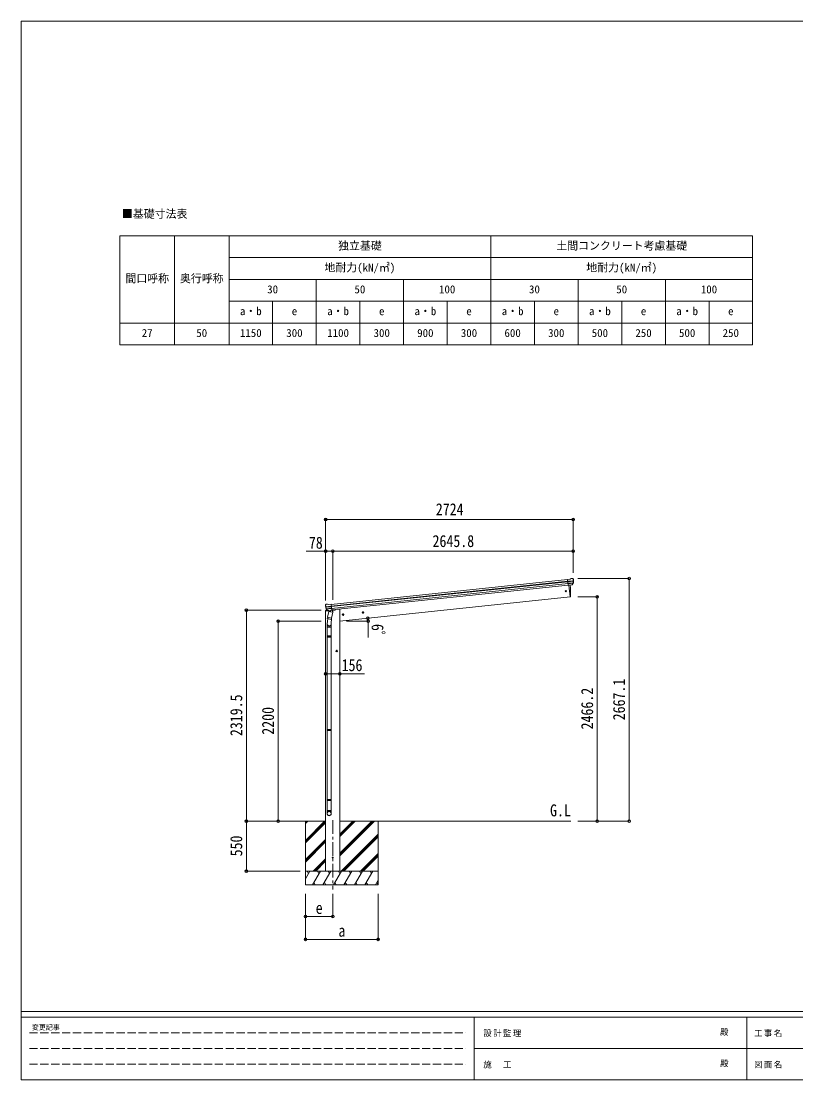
# Model space of a CAD drawing. Units: millimetres at full size, sheet at 1:30; some dimension numbers follow another scale. Extents: x -8432 to 8432, y -5820 to 5820.
# Drawn here: x -8432 to 89, y -5820 to 5820 of the extents above; entities that cross this region are included whole.
import ezdxf
from ezdxf.enums import TextEntityAlignment as Align

# ---------------------------------------------------------------- set-up
doc = ezdxf.new("R2010")
doc.units = ezdxf.units.MM
doc.header["$LTSCALE"] = 30
doc.header["$PDMODE"] = 32
doc.header["$PDSIZE"] = 30
doc.linetypes.add('CHAIN1', pattern=[8, 5, -1, 1, -1])
doc.linetypes.add('DASHED3', pattern=[4, 3, -1])
for name, color, linetype, lineweight in [('0-0_0', 7, 'Continuous', 9), ('0-1_本体', 5, 'CHAIN1', 9), ('0-3_ELV2', 4, 'Continuous', 9), ('0-6_OTH_LINE', 6, 'Continuous', 9), ('0-9_OUTLINE', 7, 'Continuous', 9), ('0-E_DET2', 7, 'Continuous', 18), ('F-0_240', 7, 'Continuous', 9)]:
    doc.layers.add(name, color=color, linetype=linetype, lineweight=lineweight)
doc.layers.add('0-7_SHAPE', color=7, linetype='Continuous')
doc.styles.add('ＭＳ ゴシック', font='')
doc.styles.get('ＭＳ ゴシック').set_extended_font_data('MS Gothic')

msp = doc.modelspace()

# ---------------------------------------------------------------- linework, layer by layer
at = {"layer": '0-0_0'}
for p, q in [((-5533.73, -2975.55), (-5082.59, -2975.55)), ((-5304.84, -2975.55), (-5304.84, -3675.55)), ((-5304.84, -3186.77), (-5093.61, -2975.55)), ((-5304.84, -3002.93), (-5277.46, -2975.55)), ((-5304.84, -2988.79), (-5291.6, -2975.55)), ((-5304.84, -3200.92), (-5082.59, -2978.67)), ((-5304.84, -3215.06), (-5082.59, -2992.81)), ((-4927.09, -2975.55), (-2387.14, -2975.55)), ((-4927.09, -3357.81), (-4544.83, -2975.55)), ((-4927.09, -3329.52), (-4573.11, -2975.55)), ((-4927.09, -3343.67), (-4558.97, -2975.55)), ((-4927.09, -3145.68), (-4756.96, -2975.55)), ((-4927.09, -3131.54), (-4771.1, -2975.55)), ((-4927.09, -3117.39), (-4785.24, -2975.55)), ((-4504.84, -2975.55), (-4504.84, -3675.55)), ((-4910.98, -3525.55), (-4504.84, -3119.41)), ((-4896.84, -3525.55), (-4504.84, -3133.55)), ((-5304.84, -3398.91), (-5082.59, -3176.66)), ((-5304.84, -3413.05), (-5082.59, -3190.8)), ((-5304.84, -3427.19), (-5082.59, -3204.94)), ((-4882.7, -3525.55), (-4504.84, -3147.69)), ((-4698.85, -3525.55), (-4504.84, -3331.54)), ((-4684.71, -3525.55), (-4504.84, -3345.68)), ((-4670.56, -3525.55), (-4504.84, -3359.82)), ((-5219.35, -3525.55), (-5082.59, -3388.79)), ((-5205.21, -3525.55), (-5082.59, -3402.93)), ((-5191.06, -3525.55), (-5082.59, -3417.07)), ((-4504.84, -3525.55), (-5304.84, -3525.55)), ((-5304.84, -3609.38), (-5256.44, -3525.55)), ((-5271.44, -3551.53), (-5286.44, -3525.55)), ((-5227.57, -3675.55), (-5140.97, -3525.55)), ((-5155.97, -3551.53), (-5170.97, -3525.55)), ((-5112.1, -3675.55), (-5025.5, -3525.55)), ((-5040.5, -3551.53), (-5055.5, -3525.55)), ((-4996.63, -3675.55), (-4910.03, -3525.55)), ((-4925.03, -3551.53), (-4940.03, -3525.55)), ((-4881.16, -3675.55), (-4794.56, -3525.55)), ((-4809.56, -3551.53), (-4824.56, -3525.55)), ((-4765.69, -3675.55), (-4679.09, -3525.55)), ((-4709.09, -3525.55), (-4694.09, -3551.53)), ((-4650.22, -3675.55), (-4563.62, -3525.55)), ((-4578.62, -3551.53), (-4593.62, -3525.55)), ((-5304.84, -3675.55), (-4504.84, -3675.55)), ((-5212.58, -3649.57), (-5197.58, -3675.55)), ((-5097.1, -3649.57), (-5082.1, -3675.55)), ((-4981.63, -3649.57), (-4966.64, -3675.55)), ((-4866.16, -3649.57), (-4851.17, -3675.55)), ((-4750.69, -3649.57), (-4735.7, -3675.55)), ((-4635.22, -3649.57), (-4620.23, -3675.55)), ((-4534.75, -3675.55), (-4504.84, -3623.74)), ((-4519.75, -3649.57), (-4504.84, -3675.4))]:
    msp.add_line(p, q, dxfattribs=at)
at = {"layer": '0-1_本体'}
msp.add_line((-5004.84, -2966.56), (-5004.84, -3725.77), dxfattribs=at)
at = {"layer": '0-3_ELV2'}
for p, q in [((-5022.68, -593.54), (-2420.93, -320.09)), ((-5020.7, -612.44), (-2418.95, -338.98)), ((-5020.27, -616.62), (-2418.51, -343.16)), ((-2394.62, -315.31), (-2421.14, -318.1)), ((-2414.36, -382.65), (-2421.14, -318.1)), ((-2418.98, -338.63), (-2359.25, -332.35)), ((-2358.77, -338.22), (-2418.37, -344.48)), ((-2394.62, -315.31), (-2383.02, -308.34)), ((-2381.79, -307.93), (-2368.3, -306.51)), ((-2364.64, -307.6), (-2364.64, -307.6)), ((-2364.64, -307.6), (-2359.46, -311.79)), ((-2358.07, -315.49), (-2358.38, -313.64)), ((-5018.17, -636.48), (-2416.42, -363.02)), ((-2414.66, -379.76), (-5016.41, -653.21)), ((-2359.6, -354.97), (-2416.64, -360.97)), ((-2360.99, -359.63), (-2416.17, -365.43)), ((-2371, -377.87), (-2414.38, -382.42)), ((-2414.36, -382.65), (-2404.41, -381.61)), ((-2407.48, -381.93), (-2394.09, -509.32)), ((-2404.41, -381.61), (-2404.14, -381.67)), ((-2404.14, -381.67), (-2378.81, -379.01)), ((-2378.81, -379.01), (-2378.56, -378.89)), ((-2378.56, -378.89), (-2370.86, -378.08)), ((-2369.55, -376.21), (-2360.1, -357.91)), ((-2368.5, -376.64), (-2358.38, -358.38)), ((-2394.09, -509.32), (-4927.59, -775.6)), ((-2394.09, -509.32), (-2392.03, -509.03)), ((-5084.84, -660.71), (-5085.74, -667.54)), ((-5085.74, -667.54), (-5052.01, -663.99)), ((-5085.13, -602.12), (-5085.21, -600.24)), ((-5083.84, -597.35), (-5084.54, -598.21)), ((-5080.34, -593.03), (-5083.84, -597.35)), ((-5082.59, -3525.55), (-5082.59, -667.21)), ((-5065.33, -656.34), (-5082.18, -658.11)), ((-5020.73, -612.08), (-5080.47, -618.36)), ((-5080.34, -593.03), (-5080.34, -593.03)), ((-5079.72, -624.2), (-5020.12, -617.94)), ((-5076.99, -591.21), (-5076.98, -591.2)), ((-5062.21, -659.76), (-5075.91, -644)), ((-5075.42, -640.42), (-5018.39, -634.42)), ((-5061.27, -659.12), (-5074.32, -643.19)), ((-5073.09, -644.69), (-5017.92, -638.89)), ((-5051.91, -659.87), (-5059.6, -660.68)), ((-5059.51, -660.44), (-5016.13, -655.88)), ((-5058.76, -660.68), (-5057.19, -660.52)), ((-5057.19, -660.52), (-5019.65, -656.57)), ((-5051.64, -659.93), (-5051.91, -659.87)), ((-5026.31, -657.27), (-5051.64, -659.93)), ((-5049.41, -594.34), (-5022.89, -591.55)), ((-5026.05, -657.15), (-5026.31, -657.27)), ((-5016.11, -656.11), (-5026.05, -657.15)), ((-5016.11, -656.11), (-5022.89, -591.55)), ((-5019.65, -656.57), (-5018.09, -656.41)), ((-5011.99, -659.79), (-4982.72, -656.71)), ((-4977.86, -649.16), (-4978.29, -652.39)), ((-4891.66, -696.91), (-4897.73, -701.32)), ((-4884.8, -699.96), (-4891.66, -696.91)), ((-4672.86, -673.91), (-4678.94, -678.32)), ((-4678.94, -678.32), (-4678.15, -685.79)), ((-4678.15, -685.79), (-4671.3, -688.84)), ((-4666.01, -676.96), (-4672.86, -673.91)), ((-4897.73, -701.32), (-4896.95, -708.78)), ((-4896.95, -708.78), (-4890.09, -711.84)), ((-4961.09, -1097.59), (-4967.59, -1101.35)), ((-4967.59, -1101.35), (-4967.59, -1108.85)), ((-4967.59, -1108.85), (-4961.09, -1112.6)), ((-4954.59, -1101.35), (-4961.09, -1097.59))]:
    msp.add_line(p, q, dxfattribs=at)
for points in [[(-5063.5, -589.79), (-5063.5, -589.79), (-5076.98, -591.2)], [(-5049.41, -594.34), (-5062.21, -589.93), (-5062.21, -589.93)], [(-4927.09, -3525.55), (-4927.09, -646.55), (-4947.09, -646.55), (-4977.95, -649.79)], [(-4671.3, -688.84), (-4665.22, -684.43), (-4666.01, -676.96)], [(-4890.09, -711.84), (-4884.02, -707.42), (-4884.8, -699.96)], [(-4961.09, -1112.6), (-4954.59, -1108.85), (-4954.59, -1101.35)]]:
    msp.add_lwpolyline(points, dxfattribs=at)
for centre, radius in [((-2440.88, -446.77), 6.5), ((-4890.88, -704.37), 8.5), ((-4890.88, -704.37), 7.7), ((-4890.88, -704.37), 6.5), ((-4672.08, -681.38), 8.5), ((-4672.08, -681.38), 7.7), ((-4672.08, -681.38), 6.5), ((-4961.09, -1105.1), 8.5), ((-4961.09, -1105.1), 7.7), ((-4961.09, -1105.1), 6.5), ((-5004.84, -3375.55), 4.5)]:
    msp.add_circle(centre, radius, dxfattribs=at)
for centre, radius, start, end in [((-2381.48, -310.91), 3, 96.02369, 120.97631), ((-2367.78, -311.48), 5, 51.04426, 95.95574), ((-2551.63, -337.14), 192.44, 1.4271, 6.57578), ((-2558.96, -336.61), 200.2, 354.20009, 359.53883), ((-2313.97, -330.24), 45.32, 182.67122, 185.64518), ((-2358.58, -339.55), 1.35, 95.1605, 97.91927), ((-2355.97, -338), 2.74, 179.02151, 184.43412), ((-2558.96, -336.61), 202, 354.13916, 6), ((-3288.69, -469.11), 900, 357.63919, 5.64987), ((-2371.12, -375.19), 2.99, 285.2717, 331.00739), ((-2362.77, -356.53), 3, 332.69111, 354.20009), ((-2361, -356.93), 3, 331, 354.13916), ((-2392.45, -506.06), 3, 278, 357.63919), ((-4884.24, -581), 202, 186, 197.86084), ((-5081.86, -661.1), 3, 96, 172.5), ((-4891.3, -583.05), 192.44, 185.42422, 190.5729), ((-5125.19, -625.71), 45.32, 6.35482, 9.32878), ((-5076.46, -596.18), 5, 96.04426, 140.95574), ((-5082.5, -624.57), 2.74, 7.56588, 12.97849), ((-5079.63, -625.55), 1.35, 94.08073, 96.8395), ((-4884.24, -581), 200.2, 192.46117, 197.79991), ((-5073.64, -642.04), 3, 197.86084, 221), ((-5072, -641.29), 3, 197.79991, 219.30889), ((-5063.19, -592.77), 3, 71.02369, 95.97631), ((-5059.95, -657.8), 2.99, 220.99261, 266.7283), ((-5058.81, -660.18), 0.5, 240.73754, 276), ((-5018.14, -655.91), 0.5, 276, 311.26246), ((-4983.25, -651.74), 5, 276, 352.5)]:
    msp.add_arc(centre, radius, start, end, dxfattribs=at)
for centre, major_axis, ratio, start_param, end_param in [((-2360.33, -315.1), (-0.87, 5.91), 0.020485, 0.67143203, 1.56913061), ((-2365.72, -310.58), (5.88, -1.31), 0.24881, 0.46058498, 0.46410383), ((-2361.35, -314.12), (-2.34, 1.9), 0.995767, 3.98597162, 4.71238898), ((-2556.66, -358.55), (-20.92, 199.05), 0.994373, 4.71137894, 4.7277536), ((-2371.32, -374.89), (-0.11, 3), 0.642905, 3.24593831, 4.20392797), ((-2371.18, -375.09), (1.66, -2.51), 0.997631, 5.80419048, 5.89294842), ((-2371.25, -374.98), (3.53, -2.11), 0.650902, 5.25614477, 5.32895537), ((-2368.88, -374.63), (1.08, 3.13), 0.040856, 2.11350352, 2.14162489), ((-4881.93, -602.95), (-20.92, 199.05), 0.994373, 4.71137894, 4.7277536), ((-5082.21, -600.1), (1.9, 2.34), 0.995767, 1.57079633, 2.29721369), ((-5078.66, -595.72), (-5.48, -2.51), 0.24881, 5.81908147, 5.82260033), ((-5083, -601.26), (-0.38, 5.97), 0.020485, 4.7140547, 5.61175327), ((-4881.93, -602.95), (-20.92, 199.05), 0.994373, 1.55543171, 1.57180637), ((-5062.25, -657.72), (-1.71, 2.84), 0.040856, 4.14156042, 4.16968179), ((-5059.82, -657.46), (-0.51, 2.96), 0.642905, 2.07925734, 3.03724699), ((-5059.86, -657.57), (-3.02, -2.79), 0.650902, 0.95422993, 1.02704053), ((-5059.91, -657.69), (-1.1, -2.8), 0.997631, 0.39023689, 0.47899483)]:
    msp.add_ellipse(centre, major_axis=major_axis, ratio=ratio, start_param=start_param, end_param=end_param, dxfattribs=at)
at = {"layer": '0-6_OTH_LINE'}
for p, q in [((-5082.59, 341.51), (-5082.59, -549.57)), ((-5082.59, 341.51), (-2359.04, 341.51)), ((-2359.04, 341.51), (-2359.04, -245.67)), ((-5082.59, -7.49), (-5296.12, -7.49)), ((-5082.59, -7.49), (-5082.59, -245.67)), ((-5004.84, -7.49), (-5082.59, -7.49)), ((-2359.04, -7.49), (-5004.84, -7.49)), ((-5004.84, -7.49), (-5004.84, -541.4)), ((-2359.04, -7.49), (-2359.04, -245.67)), ((-1744.35, -308.49), (-2308.21, -308.49)), ((-1744.35, -308.49), (-1744.35, -2975.55)), ((-2095.35, -509.32), (-2308.21, -509.32)), ((-2095.35, -509.32), (-2095.35, -2975.55)), ((-5954.84, -2975.55), (-5954.84, -656.06)), ((-5954.84, -656.06), (-5133.09, -656.06)), ((-5605.84, -2975.55), (-5605.84, -775.55)), ((-5605.84, -775.55), (-5133.09, -775.55)), ((-4927.09, -1355.1), (-5082.59, -1355.1)), ((-5954.84, -2975.55), (-5364.45, -2975.55)), ((-5954.84, -3525.55), (-5954.84, -2975.55)), ((-5605.84, -2975.55), (-5364.45, -2975.55)), ((-2095.35, -2975.55), (-2308.21, -2975.55)), ((-1744.35, -2975.55), (-2308.21, -2975.55)), ((-5954.84, -3525.55), (-5364.45, -3525.55)), ((-5304.84, -4275.55), (-5304.84, -3776.55)), ((-5304.84, -4025.55), (-5304.84, -3776.55)), ((-5004.84, -4025.55), (-5004.84, -3776.55)), ((-4504.84, -4275.55), (-4504.84, -3776.55)), ((-5304.84, -4025.55), (-5004.84, -4025.55)), ((-5304.84, -4275.55), (-4504.84, -4275.55))]:
    msp.add_line(p, q, dxfattribs=at)
at = {"layer": '0-6_OTH_LINE', "lineweight": 18}
for p, q in [((-4615.44, -775.6), (-4853.23, -775.6)), ((-4615.44, -775.6), (-4615.44, -957.1)), ((-4927.09, -1355.1), (-4655.04, -1355.1))]:
    msp.add_line(p, q, dxfattribs=at)
at = {"layer": '0-6_OTH_LINE'}
msp.add_arc((-4853.23, -775.6), 237.79, 0, 7.8733, dxfattribs=at)
for p in [(-5082.59, 341.51), (-2359.04, 341.51), (-5082.59, -7.49), (-5004.84, -7.49), (-2359.04, -7.49), (-1744.35, -308.49), (-2095.35, -509.32), (-5954.84, -656.06), (-5605.84, -775.55), (-4617.68, -743.03), (-4615.44, -775.6), (-5082.59, -1355.1), (-4927.09, -1355.1), (-5954.84, -2975.55), (-5605.84, -2975.55), (-2095.35, -2975.55), (-1744.35, -2975.55), (-5954.84, -3525.55), (-5304.84, -4025.55), (-5004.84, -4025.55), (-5304.84, -4275.55), (-4504.84, -4275.55)]:
    msp.add_point(p, dxfattribs=at)
at = {"layer": '0-9_OUTLINE'}
for p, q in [((-5048.77, -669.04), (-5062.13, -734.7)), ((-5058.76, -660.68), (-5018.09, -656.41)), ((-5055.4, -660.98), (-5055.55, -661.71)), ((-5054.93, -662.84), (-5030.18, -672.59)), ((-5003.89, -678.17), (-5048.77, -669.04)), ((-5046.6, -666.12), (-5047.26, -669.35)), ((-5025.79, -657.6), (-5028.71, -671.95)), ((-5017.25, -743.83), (-5003.89, -678.17)), ((-5016.27, -654.52), (-5015.35, -654.71)), ((-5015.35, -654.71), (-5004.15, -671.63)), ((-5004.15, -671.63), (-5005.41, -677.87)), ((-5067.43, -842.87), (-5067.43, -808.52)), ((-5059.72, -749.99), (-5065.28, -805.71)), ((-5064.61, -746.95), (-5062.12, -734.7)), ((-5064.4, -748.34), (-5064.4, -748.34)), ((-5063.06, -749.31), (-5022.1, -757.64)), ((-5017.25, -743.83), (-5062.13, -734.7)), ((-5016.82, -741.69), (-5023.47, -809.44)), ((-5021.43, -808.21), (-5021.43, -842.87)), ((-5017.26, -743.83), (-5019.8, -756.3)), ((-5021.43, -842.87), (-5067.43, -842.87)), ((-5065.43, -842.87), (-5065.43, -939.61)), ((-5023.43, -842.87), (-5023.43, -939.61)), ((-5067.43, -941.61), (-5066.43, -939.61)), ((-5021.43, -941.61), (-5067.43, -941.61)), ((-5021.43, -949.61), (-5067.43, -949.61)), ((-5022.43, -939.61), (-5066.43, -939.61)), ((-5022.43, -951.61), (-5066.43, -951.61)), ((-5065.43, -951.61), (-5065.43, -1968.3)), ((-5023.43, -951.61), (-5023.43, -1968.3)), ((-5021.43, -941.61), (-5022.43, -939.61)), ((-5021.43, -949.61), (-5022.43, -951.61)), ((-5021.43, -941.61), (-5021.43, -949.61)), ((-5067.43, -1970.3), (-5066.43, -1968.3)), ((-5021.43, -1970.3), (-5067.43, -1970.3)), ((-5021.43, -1978.3), (-5067.43, -1978.3)), ((-5022.43, -1968.3), (-5066.43, -1968.3)), ((-5021.43, -1970.3), (-5022.43, -1968.3)), ((-5021.43, -1978.3), (-5022.43, -1980.3)), ((-5021.43, -1970.3), (-5021.43, -1978.3)), ((-5022.43, -1980.3), (-5066.43, -1980.3)), ((-5065.43, -1980.3), (-5065.43, -2735.99)), ((-5023.43, -1980.3), (-5023.43, -2735.99)), ((-5067.43, -2737.99), (-5066.43, -2735.99)), ((-5021.43, -2737.99), (-5067.43, -2737.99)), ((-5021.43, -2745.99), (-5067.43, -2745.99)), ((-5022.43, -2735.99), (-5066.43, -2735.99)), ((-5022.43, -2747.99), (-5066.43, -2747.99)), ((-5065.43, -2747.99), (-5065.43, -2857.99)), ((-5023.43, -2747.99), (-5023.43, -2857.99)), ((-5021.43, -2737.99), (-5022.43, -2735.99)), ((-5021.43, -2745.99), (-5022.43, -2747.99)), ((-5021.43, -2737.99), (-5021.43, -2745.99)), ((-5067.43, -2892.13), (-5067.43, -2857.99)), ((-5021.43, -2857.99), (-5067.43, -2857.99)), ((-5021.43, -2892.13), (-5021.43, -2857.99))]:
    msp.add_line(p, q, dxfattribs=at)
for points in [[(-5067.43, -941.61), (-5067.43, -949.61), (-5066.43, -951.61)], [(-5067.43, -1970.3), (-5067.43, -1978.3), (-5066.43, -1980.3)], [(-5067.43, -2737.99), (-5067.43, -2745.99), (-5066.43, -2747.99)]]:
    msp.add_lwpolyline(points, dxfattribs=at)
for centre, radius, start, end in [((-5058.81, -660.18), 0.5, 240.73754, 276), ((-5055.89, -660.88), 0.5, 348.5, 96), ((-5054.57, -661.91), 1, 168.5, 248.5), ((-5029.71, -671.67), 1.03, 242.53897, 344.46569), ((-5025.21, -657.76), 0.604, 93.09842, 164.70595), ((-5018.14, -655.91), 0.5, 276, 311.26246), ((-5037.43, -808.52), 30, 177.45142, 180), ((-5062.71, -747.37), 1.95, 167.54017, 209.97766), ((-5062.66, -747.35), 2, 209.90962, 258.5), ((-5021.7, -755.68), 2, 258.5, 341.96843)]:
    msp.add_arc(centre, radius, start, end, dxfattribs=at)
for centre, major_axis, ratio, start_param, end_param in [((-5044.43, -808.21), (23, 0), 0.996195, 2.62193603, 6.60747969), ((-5044.43, -808.21), (21, 0), 0.996195, 3.02154981, 6.2247991), ((-5044.43, -2890.39), (-23, 0), 0.996195, 3.14159265, 6.28318531), ((-5044.43, -2892.13), (-23, 0), 0.996195, 3.14159265, 6.28318531), ((-5044.43, -2892.13), (0, -23.43), 0.981806, 4.71238898, 7.85398163)]:
    msp.add_ellipse(centre, major_axis=major_axis, ratio=ratio, start_param=start_param, end_param=end_param, dxfattribs=at)
msp.add_ellipse((-5044.43, -2892.13), major_axis=(21, 0), ratio=0.996195, dxfattribs=at)
at = {"layer": '0-E_DET2'}
for p, q in [((-7345.73, 3461.13), (-385.73, 3461.13)), ((-7345.73, 3461.13), (-7345.73, 2261.13)), ((-6745.73, 3461.13), (-6745.73, 2261.13)), ((-6145.73, 3461.13), (-6145.73, 2261.13)), ((-3265.73, 3461.13), (-3265.73, 2261.13)), ((-385.73, 3461.13), (-385.73, 2261.13)), ((-6145.73, 3221.13), (-385.73, 3221.13)), ((-6145.73, 2981.13), (-385.73, 2981.13)), ((-5185.73, 2981.13), (-5185.73, 2261.13)), ((-4225.73, 2981.13), (-4225.73, 2261.13)), ((-2305.73, 2981.13), (-2305.73, 2261.13)), ((-1345.73, 2981.13), (-1345.73, 2261.13)), ((-6145.73, 2741.13), (-385.73, 2741.13)), ((-5665.73, 2741.13), (-5665.73, 2261.13)), ((-4705.73, 2741.13), (-4705.73, 2261.13)), ((-3745.73, 2741.13), (-3745.73, 2261.13)), ((-2785.73, 2741.13), (-2785.73, 2261.13)), ((-1825.73, 2741.13), (-1825.73, 2261.13)), ((-865.73, 2741.13), (-865.73, 2261.13)), ((-7345.73, 2501.13), (-385.73, 2501.13)), ((-7345.73, 2261.13), (-385.73, 2261.13))]:
    msp.add_line(p, q, dxfattribs=at)
at = {"layer": 'F-0_240', "color": 5}
for p, q in [((-8432.06, 5820), (-8432.06, -5820)), ((-8432.06, 5820), (8007.94, 5820)), ((-8432.06, -5070), (8007.94, -5070)), ((-8432.06, -5130), (5341.19, -5130)), ((-3448.82, -5130), (-3448.82, -5820)), ((-448.82, -5130), (-448.82, -5820)), ((-3448.82, -5475), (2701.18, -5475)), ((-8432.06, -5820), (8007.94, -5820))]:
    msp.add_line(p, q, dxfattribs=at)
at = {"layer": 'F-0_240', "color": 4, "linetype": 'DASHED3'}
for p, q in [((-8342.06, -5302.5), (-3538.82, -5302.5)), ((-8342.06, -5475), (-3538.82, -5475)), ((-8342.06, -5647.5), (-3538.82, -5647.5))]:
    msp.add_line(p, q, dxfattribs=at)

# ---------------------------------------------------------------- texts
at = {"layer": '0-6_OTH_LINE', "color": 7, "style": 'ＭＳ ゴシック', "width": 0.85}
for s, p in [('2724', (-3870.82, 347.51)), ('78', (-5266.97, -19.77)), ('2645.8', (-3906.94, -1.49)), ('156', (-4906.92, -1365.87)), ('e', (-5192.34, -4035.55)), ('a', (-4942.34, -4285.55))]:
    msp.add_text(s, height=132, dxfattribs=at).set_placement(p, align=Align.BOTTOM_LEFT)
for s, rotation, p in [('6ﾟ', 270, (-4615.89, -807.12)), ('2667.1', 90, (-1750.35, -1867.02)), ('2319.5', 90, (-5960.84, -2040.8)), ('2466.2', 90, (-2101.35, -1967.43)), ('2200', 90, (-5611.84, -2025.55)), ('550', 90, (-5960.84, -3363.05))]:
    msp.add_text(s, height=132, rotation=rotation, dxfattribs=at).set_placement(p, align=Align.BOTTOM_LEFT)
at = {"layer": '0-7_SHAPE', "style": 'ＭＳ ゴシック', "width": 0.85}
msp.add_text('G.L', height=132, dxfattribs=at).set_placement((-2614.1, -2962.75), align=Align.BOTTOM_LEFT)
at = {"layer": '0-E_DET2', "style": 'ＭＳ ゴシック'}
for s, p in [('■基礎寸法表', (-7323.33, 3630.85)), ('独立基礎', (-4945.73, 3281.13)), ('土間コンクリート考慮基礎', (-2545.73, 3281.13)), ('地耐力(kN/㎡)', (-5095.73, 3041.13)), ('地耐力(kN/㎡)', (-2215.73, 3041.13)), ('間口呼称', (-7285.73, 2921.13)), ('奥行呼称', (-6685.73, 2921.13)), ('30', (-5725.73, 2801.13)), ('50', (-4765.73, 2801.13)), ('100', (-3835.73, 2801.13)), ('30', (-2845.73, 2801.13)), ('50', (-1885.73, 2801.13)), ('100', (-955.73, 2801.13)), ('a・b', (-6025.73, 2561.13)), ('a・b', (-5065.73, 2561.13)), ('a・b', (-4105.73, 2561.13)), ('a・b', (-3145.73, 2561.13)), ('a・b', (-2185.73, 2561.13)), ('a・b', (-1225.73, 2561.13)), ('e', (-5455.73, 2561.13)), ('e', (-4495.73, 2561.13)), ('e', (-3535.73, 2561.13)), ('e', (-2575.73, 2561.13)), ('e', (-1615.73, 2561.13)), ('e', (-655.73, 2561.13)), ('27', (-7105.73, 2321.13)), ('50', (-6505.73, 2321.13)), ('1150', (-6025.73, 2321.13)), ('300', (-5515.73, 2321.13)), ('1100', (-5065.73, 2321.13)), ('300', (-4555.73, 2321.13)), ('900', (-4075.73, 2321.13)), ('300', (-3595.73, 2321.13)), ('600', (-3115.73, 2321.13)), ('300', (-2635.73, 2321.13)), ('500', (-2155.73, 2321.13)), ('250', (-1675.73, 2321.13)), ('500', (-1195.73, 2321.13)), ('250', (-715.73, 2321.13))]:
    msp.add_text(s, height=87.98, dxfattribs=at).set_placement(p, align=Align.BOTTOM_LEFT)
at = {"layer": 'F-0_240', "style": 'ＭＳ ゴシック'}
for s, height, p in [('変更記事', 54.99, (-8314.83, -5287.5)), ('殿', 65.98, (-744.53, -5347.5)), ('殿', 65.98, (-744.53, -5692.5))]:
    msp.add_text(s, height=height, dxfattribs=at).set_placement(p, align=Align.BOTTOM_LEFT)
at = {"layer": 'F-0_240', "char_height": 65.98, "attachment_point": 7, "style": 'ＭＳ ゴシック'}
for s, insert in [('\\T1.17;設計監理', (-3347.49, -5347.5)), ('\\T1.17;工事名', (-369.71, -5347.5)), ('\\T1.17;施\u3000工', (-3347.49, -5692.5)), ('\\T1.17;図面名', (-369.71, -5692.5))]:
    msp.add_mtext(s, dxfattribs=dict(at, insert=insert))

doc.saveas('drawing.dxf')
